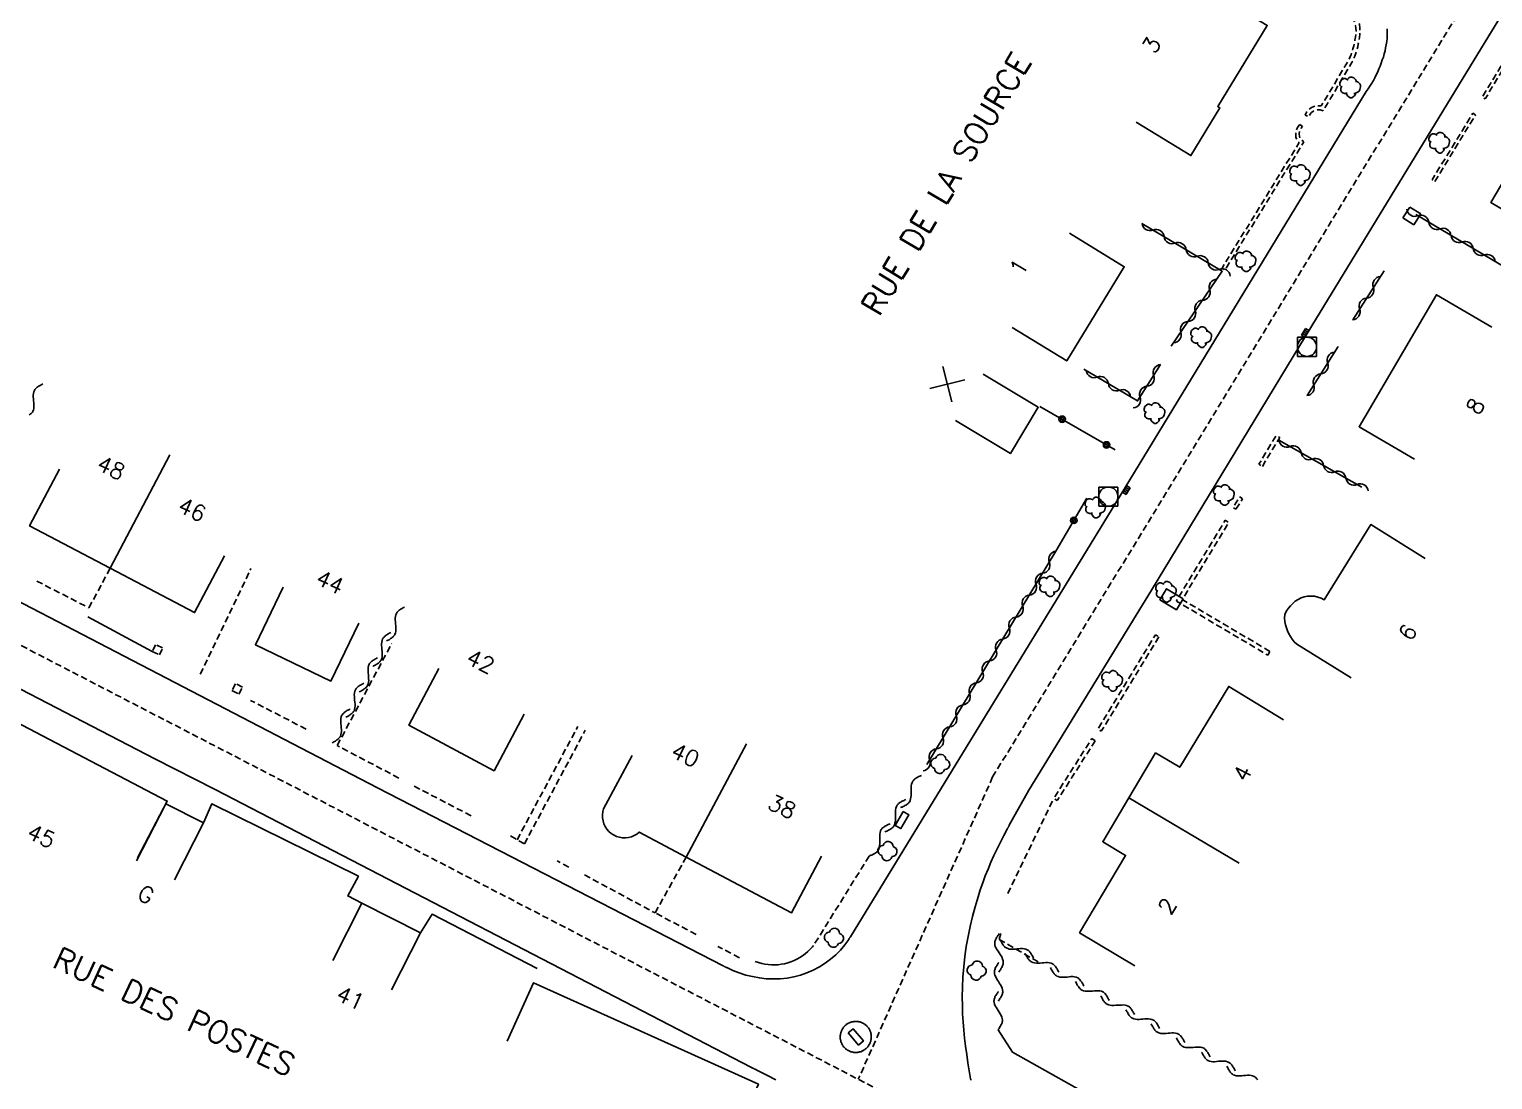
# Model space of a CAD drawing. Header units: millimetres. Extents: x 111999 to 113000, y 130000 to 131000.
# Drawn here: x 112299.9 to 112413.9, y 130718.6 to 130800.5 of the extents above; entities that cross this region are included whole.
import ezdxf
from ezdxf.enums import TextEntityAlignment as Align

# ---------------------------------------------------------------- set-up
doc = ezdxf.new("R2010")
doc.units = ezdxf.units.MM
doc.linetypes.add('DASHED', pattern=[0.75, 0.5, -0.25])
doc.layers.get('0').update_dxf_attribs({"linetype": 'CONTINUOUS'})
for name, color, linetype in [('W0001', 6, 'DASHED'), ('W0008', 7, 'CONTINUOUS'), ('W0100', 7, 'CONTINUOUS'), ('W0112', 1, 'DASHED'), ('W0300', 7, 'CONTINUOUS'), ('W0310', 3, 'CONTINUOUS'), ('W0322', 7, 'CONTINUOUS'), ('W0400', 7, 'CONTINUOUS'), ('W0420', 7, 'CONTINUOUS'), ('W0471', 7, 'CONTINUOUS'), ('W0989', 7, 'CONTINUOUS'), ('W0991', 7, 'CONTINUOUS'), ('W1102', 7, 'CONTINUOUS'), ('W1471', 7, 'CONTINUOUS')]:
    doc.layers.add(name, color=color, linetype=linetype)
doc.styles.get("Standard").update_dxf_attribs({"font": 'romans.shx', "width": 0.85})

# ---------------------------------------------------------------- blocks, each defined once
blk = doc.blocks.new('T300')
for p, q in [((-0.8, 0.51), (-0.86, 0.34)), ((-0.86, 0.34), (-0.86, 0.17)), ((-0.86, 0.17), (-0.74, 0.06)), ((-0.69, 0.63), (-0.8, 0.51)), ((-0.8, -0.06), (-0.74, 0.06)), ((-0.74, 0.06), (-0.69, 0.11)), ((-0.57, 0.69), (-0.69, 0.63)), ((-0.46, 0.69), (-0.57, 0.69)), ((-0.29, 0.63), (-0.46, 0.69)), ((-0.29, 0.63), (-0.17, 0.74)), ((-0.23, 0.57), (-0.29, 0.63)), ((-0.17, 0.74), (-0.06, 0.8)), ((-0.06, 0.8), (0.06, 0.8)), ((0.06, 0.8), (0.23, 0.74)), ((0.23, 0.74), (0.34, 0.63)), ((0.34, 0.63), (0.4, 0.51)), ((0.46, 0.46), (0.34, 0.46)), ((0.4, 0.51), (0.4, 0.46)), ((0.57, 0.4), (0.46, 0.46)), ((0.57, 0.4), (0.69, 0.29)), ((0.69, 0.29), (0.74, 0.17)), ((0.74, 0.06), (0.69, -0.17)), ((0.74, 0.17), (0.74, 0.06)), ((-0.8, -0.17), (-0.8, -0.06)), ((-0.8, -0.23), (-0.8, -0.17)), ((-0.74, -0.34), (-0.8, -0.23)), ((-0.69, -0.4), (-0.74, -0.34)), ((-0.51, -0.46), (-0.69, -0.4)), ((-0.4, -0.46), (-0.51, -0.46)), ((-0.4, -0.46), (-0.34, -0.46)), ((-0.34, -0.46), (-0.34, -0.4)), ((-0.34, -0.51), (-0.34, -0.46)), ((-0.29, -0.63), (-0.34, -0.51)), ((-0.17, -0.74), (-0.29, -0.63)), ((-0.06, -0.8), (-0.17, -0.74)), ((0.06, -0.8), (-0.06, -0.8)), ((0.17, -0.74), (0.06, -0.8)), ((0.23, -0.69), (0.17, -0.74)), ((0.29, -0.46), (0.23, -0.46)), ((0.29, -0.63), (0.23, -0.69)), ((0.46, -0.4), (0.29, -0.46)), ((0.34, -0.51), (0.29, -0.63)), ((0.34, -0.51), (0.34, -0.46)), ((0.57, -0.34), (0.46, -0.4)), ((0.63, -0.29), (0.57, -0.34)), ((0.69, -0.17), (0.63, -0.29))]:
    blk.add_line(p, q)
blk = doc.blocks.new('T420')
for p, q in [((0.75, 0.75), (-0.75, 0.75)), ((-0.75, 0.75), (-0.75, -0.75)), ((0.75, 0.75), (0.75, -0.75)), ((0.75, -0.75), (-0.75, -0.75))]:
    blk.add_line(p, q)
blk.add_ellipse((0, 0), major_axis=(-0.53, 0.53), ratio=1, start_param=3.926991, end_param=10.210176)
blk = doc.blocks.new('T400')
for p, q in [((-0.15, 0.3), (0.15, 0.3)), ((-0.15, -0.25), (-0.15, 0.3)), ((-0.15, 0.15), (0.15, 0.15)), ((-0.15, 0), (0.15, 0)), ((0.15, 0.3), (0.15, -0.25)), ((-0.15, -0.15), (0.15, -0.15)), ((-0.15, -0.25), (-0.15, -0.3)), ((-0.15, -0.3), (0.15, -0.3)), ((0.15, -0.3), (0.15, -0.25))]:
    blk.add_line(p, q)
blk = doc.blocks.new('t112o')
at = {"color": 0, "linetype": 'Continuous'}
for p, q in [((-0.5, 0.5), (0.5, 0.5)), ((-0.5, -0.5), (-0.5, 0.5)), ((0.5, 0.5), (0.5, -0.5)), ((0.5, -0.5), (-0.5, -0.5))]:
    blk.add_line(p, q, dxfattribs=at)
blk = doc.blocks.new('t322o')
at = {"color": 0, "linetype": 'Continuous'}
for radius in [0.25, 0.15]:
    blk.add_circle((0, 0), radius, dxfattribs=at)
blk = doc.blocks.new('t310o')
at = {"color": 0, "linetype": 'Continuous'}
for centre, start, end in [((-0.5, 0.38), 216.8699, 323.1304), ((0.5, -0.37), 36.8699, 143.1303)]:
    blk.add_arc(centre, 0.625, start, end, dxfattribs=at)
blk = doc.blocks.new('t991o')
at = {"color": 0, "linetype": 'Continuous'}
for p, q in [((-1, 1), (1, -1)), ((-1, -1), (1, 1))]:
    blk.add_line(p, q, dxfattribs=at)
blk = doc.blocks.new('T1471')
at = {"color": 0, "linetype": 'Continuous', "flags": 128}
blk.add_lwpolyline([(-0.75, -0.5), (-0.75, 0.5), (0.75, 0.5), (0.75, -0.5), (-0.75, -0.5)], dxfattribs=at)

msp = doc.modelspace()

# ---------------------------------------------------------------- linework, layer by layer
at = {"layer": 'W0001', "flags": 128}
msp.add_lwpolyline([(112374.95, 130742.18), (112389.62, 130766.21), (112404.74, 130791.05), (112417.41, 130811.78), (112442.27, 130852.52), (112448.53, 130862.78), (112469.36, 130896.82), (112481.93, 130917.34), (112503.27, 130952.25), (112507.74, 130959.51), (112526.63, 130989.94)], dxfattribs=at)
at = {"layer": 'W0001'}
for points in [[(112392.73, 130554.25), (112395.04, 130576.34), (112394.35, 130583.61), (112370.95, 130715.27), (112286.64, 130758.95), (112282.95, 130761.11), (112276.27, 130766.22), (112270.86, 130772.28), (112267.79, 130776.66), (112263.16, 130784.36), (112259.31, 130791.52), (112255.21, 130799.69), (112235.75, 130840.39), (112221.2, 130870.65), (112218.48, 130903.62), (112190.9, 130918.82)], [(112374.95, 130742.18), (112364.48, 130718.62)]]:
    msp.add_lwpolyline(points, dxfattribs=at)
at = {"layer": 'W0008', "flags": 128}
for points in [[(112377.78, 130741.15), (112387.32, 130756.75), (112398.9, 130775.81), (112411.9, 130797.13), (112428.06, 130823.59)], [(112405.7, 130800.48), (112405.7, 130800.24), (112405.7, 130799.99), (112405.69, 130799.75), (112405.66, 130799.5), (112405.63, 130799.25), (112405.58, 130799.01), (112405.53, 130798.77), (112405.47, 130798.53), (112405.4, 130798.29), (112405.32, 130798.06), (112405.24, 130797.82), (112405.15, 130797.59), (112405.06, 130797.36), (112404.96, 130797.13), (112404.85, 130796.9), (112404.74, 130796.67), (112404.62, 130796.45), (112404.49, 130796.24), (112404.35, 130796.02), (112404.21, 130795.82), (112404.06, 130795.61), (112384.19, 130762.95), (112372.12, 130743.2)]]:
    msp.add_lwpolyline(points, dxfattribs=at)
at = {"layer": 'W0008'}
for points in [[(112372.12, 130743.2), (112363.87, 130729.73), (112363.85, 130729.71), (112363.84, 130729.69), (112363.82, 130729.66), (112363.81, 130729.64), (112363.8, 130729.62), (112363.78, 130729.6), (112363.77, 130729.58), (112363.75, 130729.55), (112363.73, 130729.53), (112363.73, 130729.51), (112363.43, 130729.09), (112363.09, 130728.69), (112362.72, 130728.31), (112362.32, 130727.97), (112361.89, 130727.66), (112361.45, 130727.38), (112360.97, 130727.12), (112360.48, 130726.91), (112359.98, 130726.74), (112359.46, 130726.6), (112359.46, 130726.6), (112358.93, 130726.51), (112358.39, 130726.45), (112357.85, 130726.44), (112357.31, 130726.46), (112356.77, 130726.52), (112356.24, 130726.62), (112355.72, 130726.74), (112355.2, 130726.91), (112354.7, 130727.09), (112354.23, 130727.32), (112354.2, 130727.34), (112354.17, 130727.34), (112354.14, 130727.36), (112354.12, 130727.38), (112354.09, 130727.39), (112354.06, 130727.4), (112354.03, 130727.41), (112354.01, 130727.43), (112353.98, 130727.45), (112353.95, 130727.46), (112327, 130741.34), (112312.51, 130748.88), (112289.6, 130760.77)], [(112288.75, 130754.43), (112309.65, 130743.6), (112314.36, 130741.2), (112356.17, 130719.54), (112356.22, 130719.52), (112356.26, 130719.49), (112356.3, 130719.47), (112356.35, 130719.45), (112356.4, 130719.42), (112356.45, 130719.4), (112356.49, 130719.38), (112356.53, 130719.35), (112356.58, 130719.33), (112356.62, 130719.3), (112356.62, 130719.3), (112357.34, 130718.94), (112358.05, 130718.57)], [(112373.25, 130718.55), (112373.24, 130718.61), (112373.23, 130718.66), (112373.12, 130719.29), (112373.02, 130719.91), (112372.93, 130720.55), (112372.84, 130721.19), (112372.77, 130721.82), (112372.7, 130722.46), (112372.65, 130723.09), (112372.61, 130723.73), (112372.59, 130724.38), (112372.58, 130725.01), (112372.58, 130725.01), (112372.59, 130725.8), (112372.63, 130726.59), (112372.7, 130727.39), (112372.78, 130728.18), (112372.9, 130728.96), (112373.03, 130729.75), (112373.2, 130730.52), (112373.38, 130731.3), (112373.59, 130732.07), (112373.81, 130732.83), (112373.99, 130733.38), (112374.18, 130733.93), (112374.38, 130734.47), (112374.59, 130735), (112374.82, 130735.53), (112375.05, 130736.06), (112375.3, 130736.59), (112375.55, 130737.1), (112375.81, 130737.61), (112376.09, 130738.12), (112376.09, 130738.12), (112376.1, 130738.15), (112376.12, 130738.18), (112376.13, 130738.21), (112376.15, 130738.24), (112376.17, 130738.27), (112376.19, 130738.3), (112376.2, 130738.33), (112376.22, 130738.36), (112376.23, 130738.39), (112376.25, 130738.42), (112376.25, 130738.42), (112377.78, 130741.15)], [(112363.11, 130722.22), (112363.1, 130722.17), (112363.09, 130722.12), (112363.09, 130722.08), (112363.08, 130722.02), (112363.08, 130721.98), (112363.07, 130721.93), (112363.07, 130721.88), (112363.08, 130721.83), (112363.08, 130721.78), (112363.09, 130721.73), (112363.09, 130721.69), (112363.11, 130721.64), (112363.12, 130721.59), (112363.13, 130721.55), (112363.15, 130721.5), (112363.17, 130721.45), (112363.19, 130721.41), (112363.21, 130721.37), (112363.23, 130721.32), (112363.26, 130721.28), (112363.29, 130721.23), (112363.31, 130721.2), (112363.34, 130721.16), (112363.38, 130721.12), (112363.41, 130721.09), (112363.45, 130721.05), (112363.48, 130721.02), (112363.52, 130720.98), (112363.55, 130720.95), (112363.59, 130720.93), (112363.63, 130720.9), (112363.68, 130720.88), (112363.72, 130720.85), (112363.77, 130720.83), (112363.81, 130720.81), (112363.85, 130720.79), (112363.9, 130720.77), (112363.95, 130720.76), (112363.99, 130720.75), (112364.04, 130720.73), (112364.09, 130720.73), (112364.14, 130720.72), (112364.19, 130720.72), (112364.23, 130720.71), (112364.28, 130720.71), (112364.34, 130720.71), (112364.38, 130720.72), (112364.43, 130720.72), (112364.48, 130720.73), (112364.53, 130720.73), (112364.58, 130720.75), (112364.62, 130720.77), (112364.67, 130720.77), (112364.72, 130720.79), (112364.76, 130720.81), (112364.8, 130720.83), (112364.85, 130720.85), (112364.89, 130720.88), (112364.94, 130720.91), (112364.98, 130720.93), (112365.02, 130720.96), (112365.05, 130720.99), (112365.09, 130721.02), (112365.12, 130721.05), (112365.16, 130721.09), (112365.2, 130721.12), (112365.23, 130721.16), (112365.26, 130721.2), (112365.28, 130721.24), (112365.31, 130721.28), (112365.34, 130721.33), (112365.36, 130721.37), (112365.38, 130721.41), (112365.4, 130721.45), (112365.41, 130721.5), (112365.43, 130721.55), (112365.45, 130721.59), (112365.46, 130721.64), (112365.47, 130721.69), (112365.48, 130721.74), (112365.48, 130721.79), (112365.49, 130721.84), (112365.49, 130721.88), (112365.49, 130721.93), (112365.49, 130721.98), (112365.48, 130722.03), (112365.48, 130722.08), (112365.48, 130722.12), (112365.47, 130722.18), (112365.45, 130722.23), (112365.45, 130722.27), (112365.43, 130722.32), (112365.41, 130722.37), (112365.39, 130722.41), (112365.37, 130722.45), (112365.35, 130722.5), (112365.32, 130722.54), (112365.3, 130722.58), (112365.27, 130722.62), (112365.24, 130722.66), (112365.21, 130722.7), (112365.18, 130722.73), (112365.15, 130722.77), (112365.11, 130722.8), (112365.07, 130722.84), (112365.04, 130722.87), (112365, 130722.9), (112364.96, 130722.93), (112364.91, 130722.95), (112364.88, 130722.98), (112364.83, 130723), (112364.79, 130723.02), (112364.74, 130723.04), (112364.7, 130723.06), (112364.65, 130723.08), (112364.6, 130723.09), (112364.55, 130723.1), (112364.51, 130723.11), (112364.46, 130723.12), (112364.41, 130723.12), (112364.36, 130723.13), (112364.31, 130723.13), (112364.27, 130723.13), (112364.22, 130723.13), (112364.16, 130723.12), (112364.12, 130723.12), (112364.07, 130723.11), (112364.02, 130723.1), (112363.98, 130723.09), (112363.93, 130723.08), (112363.88, 130723.06), (112363.84, 130723.05), (112363.79, 130723.02), (112363.74, 130723.01), (112363.7, 130722.98), (112363.66, 130722.96), (112363.62, 130722.93), (112363.58, 130722.91), (112363.54, 130722.88), (112363.5, 130722.84), (112363.46, 130722.81), (112363.43, 130722.78), (112363.39, 130722.74), (112363.36, 130722.7), (112363.33, 130722.67), (112363.3, 130722.63), (112363.27, 130722.59), (112363.25, 130722.55), (112363.23, 130722.51), (112363.2, 130722.46), (112363.18, 130722.42), (112363.16, 130722.38), (112363.14, 130722.33), (112363.12, 130722.28), (112363.12, 130722.23), (112363.11, 130722.22)], [(112386.87, 130714.91), (112376.49, 130720.74), (112375.37, 130722.47), (112375.37, 130722.47)]]:
    msp.add_lwpolyline(points, dxfattribs=at)
at = {"layer": 'W0100', "flags": 128}
for points in [[(112386.13, 130793.21), (112390.4, 130790.61), (112392.66, 130794.32), (112392.5, 130794.43), (112396.35, 130800.76), (112392.09, 130803.36)], [(112438.27, 130779.2), (112440.96, 130783.42), (112438.46, 130785.01), (112429.6, 130790.39), (112425.19, 130792.97), (112423.72, 130790.45), (112422.53, 130791.14), (112422.3, 130790.71), (112418.64, 130792.83), (112417.23, 130790.48), (112416.22, 130791.08), (112413.77, 130786.96), (112418.07, 130784.4)], [(112376.46, 130777.21), (112380.72, 130774.61), (112385.21, 130781.95), (112380.94, 130784.56)], [(112413.86, 130777.24), (112409.54, 130779.76), (112403.51, 130769.48), (112407.83, 130766.95)], [(112372.05, 130769.96), (112376.34, 130767.39), (112378.5, 130771), (112374.21, 130773.57)], [(112408.67, 130759.22), (112404.42, 130761.85), (112400.8, 130755.99), (112400.55, 130756.11), (112400.29, 130756.2), (112400.03, 130756.26), (112399.76, 130756.28), (112399.49, 130756.27), (112399.23, 130756.22), (112398.99, 130756.13), (112398.76, 130756.01), (112398.54, 130755.87), (112398.34, 130755.71), (112398.16, 130755.53), (112398, 130755.33), (112397.86, 130755.12), (112397.73, 130754.85), (112397.69, 130754.55), (112397.72, 130754.29), (112397.77, 130754.04), (112397.84, 130753.8), (112397.92, 130753.56), (112398.03, 130753.34), (112398.16, 130753.12), (112398.3, 130752.92), (112398.46, 130752.72), (112398.65, 130752.53), (112402.9, 130749.9)], [(112397.62, 130746.64), (112393.35, 130749.24), (112389.53, 130742.94), (112387.65, 130744.06), (112385.56, 130740.56), (112383.53, 130737.13), (112385.31, 130736.07), (112381.72, 130730.03), (112386.02, 130727.47)]]:
    msp.add_lwpolyline(points, dxfattribs=at)
at = {"layer": 'W0100'}
for points in [[(112315.09, 130759.42), (112312.76, 130754.99), (112306.18, 130758.45), (112299.9, 130761.75), (112302.22, 130766.18)], [(112325.55, 130754.16), (112323.38, 130749.65), (112317.49, 130752.48), (112319.66, 130756.98)], [(112286.4, 130747.33), (112288.72, 130751.76), (112298.23, 130746.78), (112310.62, 130740.3), (112308.3, 130735.88)], [(112338.45, 130747.08), (112336.09, 130742.66), (112329.44, 130746.22), (112331.8, 130750.63)], [(112361.62, 130736), (112359.27, 130731.59), (112351.07, 130735.93), (112347.41, 130737.89), (112347.41, 130737.88), (112347.23, 130737.73), (112347.02, 130737.62), (112346.8, 130737.52), (112346.57, 130737.47), (112346.34, 130737.44), (112346.09, 130737.45), (112345.86, 130737.48), (112345.63, 130737.55), (112345.41, 130737.66), (112345.22, 130737.78), (112345.04, 130737.94), (112344.88, 130738.12), (112344.75, 130738.32), (112344.65, 130738.54), (112344.59, 130738.77), (112344.55, 130739), (112344.54, 130739.23), (112344.57, 130739.48), (112344.62, 130739.7), (112346.86, 130743.86)], [(112308.24, 130735.64), (112310.51, 130740.1), (112313.44, 130738.62), (112311.18, 130734.16)], [(112323.53, 130727.89), (112325.8, 130732.35), (112330.36, 130730.04), (112328.1, 130725.58)], [(112354.63, 130713.68), (112356.69, 130718.23), (112339.17, 130726.15), (112337.11, 130721.59)]]:
    msp.add_lwpolyline(points, dxfattribs=at)
at = {"layer": 'W0112', "flags": 128}
for points in [[(112388.81, 130810.6), (112388.96, 130810.84), (112401.32, 130803.3), (112401.52, 130803.16), (112401.71, 130803.02), (112401.9, 130802.87), (112402.07, 130802.71), (112402.24, 130802.54), (112402.4, 130802.36), (112402.56, 130802.18), (112402.71, 130801.99), (112402.84, 130801.79), (112402.95, 130801.61), (112403.03, 130801.42), (112403.1, 130801.21), (112403.17, 130800.99), (112403.22, 130800.76), (112403.26, 130800.54), (112403.27, 130800.31), (112403.25, 130800.09), (112403.22, 130799.85), (112403.19, 130799.62), (112403.15, 130799.38), (112403.09, 130799.15), (112403.03, 130798.93), (112402.96, 130798.7), (112402.88, 130798.48), (112402.79, 130798.26), (112402.7, 130798.05), (112400.56, 130794.48), (112400.52, 130794.49), (112400.18, 130794.49), (112399.86, 130794.39), (112399.6, 130794.2), (112399.41, 130793.98), (112399.31, 130793.76), (112399.6, 130793.63), (112399.68, 130793.81), (112399.81, 130793.97), (112400, 130794.1), (112400.23, 130794.18), (112400.47, 130794.18), (112400.7, 130794.1), (112402.98, 130797.91), (112403.08, 130798.14), (112403.18, 130798.37), (112403.26, 130798.6), (112403.33, 130798.84), (112403.4, 130799.08), (112403.45, 130799.32), (112403.5, 130799.56), (112403.54, 130799.81), (112403.56, 130800.06), (112403.58, 130800.31), (112403.57, 130800.57), (112403.53, 130800.82), (112403.47, 130801.07), (112403.4, 130801.3), (112403.32, 130801.53), (112403.23, 130801.75), (112403.11, 130801.96), (112402.96, 130802.17), (112402.8, 130802.38), (112402.64, 130802.57), (112402.47, 130802.76), (112402.29, 130802.93), (112402.1, 130803.1), (112401.91, 130803.27), (112401.7, 130803.42), (112401.49, 130803.57), (112388.85, 130811.28), (112388.54, 130810.76)], [(112425.06, 130792.75), (112415.48, 130798.59), (112413.33, 130795.02), (112413.11, 130795.15), (112415.4, 130798.94), (112425.19, 130792.97)], [(112409.42, 130788.58), (112412.59, 130793.78), (112412.37, 130793.91), (112409.2, 130788.72)], [(112398.89, 130793.04), (112398.74, 130792.84), (112398.62, 130792.59), (112398.57, 130792.31), (112398.59, 130792.02), (112398.72, 130791.72), (112398.84, 130791.62), (112392.83, 130781.84), (112393.06, 130781.7), (112399.2, 130791.68), (112398.94, 130791.89), (112398.86, 130792.09), (112398.84, 130792.3), (112398.88, 130792.51), (112398.97, 130792.7), (112399.1, 130792.87)], [(112395.97, 130766.38), (112397.32, 130768.64), (112397.05, 130768.8), (112395.7, 130766.55)], [(112393.91, 130763.05), (112394.43, 130763.86), (112394.21, 130764.01), (112393.68, 130763.19)], [(112396.56, 130751.97), (112389.73, 130756.01), (112393.35, 130762.02), (112393.07, 130762.19), (112389.27, 130755.89), (112396.39, 130751.68)], [(112387.91, 130753.1), (112383.42, 130745.76), (112383.15, 130745.92), (112387.64, 130753.26)], [(112382.95, 130745.01), (112379.98, 130740.34), (112379.71, 130740.51), (112382.68, 130745.18)]]:
    msp.add_lwpolyline(points, close=True, dxfattribs=at)
at = {"layer": 'W0112'}
for points in [[(112300.45, 130757.45), (112304.52, 130755.36), (112306.18, 130758.45)], [(112313.2, 130750.19), (112317.15, 130758.42)], [(112310.26, 130752.24), (112309.72, 130752.49), (112309.46, 130751.95), (112310.01, 130751.7), (112310.26, 130752.24)], [(112328.68, 130742.09), (112323.87, 130744.63), (112323.87, 130744.63), (112328.12, 130752.59)], [(112316.48, 130749.17), (112315.95, 130749.45), (112315.67, 130748.91), (112316.2, 130748.64), (112316.48, 130749.17)], [(112321.45, 130745.91), (112317.12, 130748.15)], [(112337.89, 130737.29), (112342.62, 130746.11)], [(112338.46, 130736.97), (112343.2, 130745.82)], [(112334.3, 130739.16), (112329.7, 130741.55)], [(112376.13, 130733.09), (112379.71, 130740.51)], [(112338.46, 130736.97), (112337.32, 130737.61)], [(112351.84, 130729.91), (112348.64, 130731.59), (112348.64, 130731.59), (112351.07, 130735.93)], [(112365.33, 130736.02), (112361, 130729.06), (112360.91, 130728.95), (112360.73, 130728.75), (112360.55, 130728.57), (112360.35, 130728.41), (112360.14, 130728.25), (112359.93, 130728.11), (112359.7, 130727.98), (112359.47, 130727.87), (112359.23, 130727.77), (112358.98, 130727.7), (112358.73, 130727.62), (112358.48, 130727.58), (112358.23, 130727.55), (112357.97, 130727.54), (112357.71, 130727.54), (112357.45, 130727.56), (112357.2, 130727.59), (112356.95, 130727.65), (112356.7, 130727.72), (112356.45, 130727.8)], [(112341.92, 130735.16), (112341.02, 130735.64)], [(112343.14, 130734.55), (112348.64, 130731.59)], [(112355.21, 130728.09), (112353.53, 130728.98)], [(112375.58, 130729.97), (112375.46, 130729.52), (112378.57, 130727.73)]]:
    msp.add_lwpolyline(points, dxfattribs=at)
at = {"layer": 'W0300'}
for centre, radius, start, end in [((112370.9, 130743.55), 0.398, 0, 167.5926), ((112370.52, 130743.24), 0.398, 90, 256.5043), ((112370.82, 130742.85), 0.399, 178.8767, 347.5926), ((112371.21, 130743.16), 0.398, 270, 77.5926), ((112366.8, 130736.76), 0.399, 358.8767, 167.5926), ((112366.41, 130736.45), 0.398, 90, 256.5043), ((112366.71, 130736.05), 0.398, 180, 347.5926), ((112367.1, 130736.37), 0.398, 270, 76.5043), ((112362.23, 130729.69), 0.398, 90, 256.5043), ((112362.62, 130729.99), 0.406, 0, 166.7595), ((112362.54, 130729.3), 0.398, 180, 346.5043), ((112362.93, 130729.6), 0.398, 270, 76.5043), ((112373.75, 130727.44), 0.398, 0, 166.5043), ((112373.36, 130727.13), 0.398, 90, 256.5043), ((112373.66, 130726.74), 0.398, 180, 347.5926), ((112374.05, 130727.05), 0.398, 270, 76.5043)]:
    msp.add_arc(centre, radius, start, end, dxfattribs=at)
at = {"layer": 'W0310', "flags": 128}
for points in [[(112415.84, 130781.34), (112407.93, 130786.01)], [(112386.59, 130785.31), (112392.84, 130781.6), (112388.87, 130775.75)], [(112403.01, 130777.81), (112405.46, 130781.64)], [(112399.45, 130771.91), (112401.89, 130775.74)], [(112388.03, 130774.33), (112386.25, 130771.49), (112382.06, 130773.97)], [(112397.26, 130768.43), (112403.71, 130764.77)], [(112379.88, 130759.78), (112369.82, 130743.16)]]:
    msp.add_lwpolyline(points, dxfattribs=at)
at = {"layer": 'W0310'}
for points in [[(112299.87, 130770.4), (112299.92, 130770.44), (112299.98, 130770.48), (112300.02, 130770.52), (112300.07, 130770.57), (112300.11, 130770.62), (112300.14, 130770.67), (112300.19, 130770.79), (112300.22, 130770.91), (112300.23, 130771.05), (112300.23, 130771.2), (112300.22, 130771.34), (112300.2, 130771.49), (112300.19, 130771.64), (112300.18, 130771.79), (112300.18, 130771.93), (112300.19, 130772.07), (112300.22, 130772.2), (112300.27, 130772.31), (112300.3, 130772.37), (112300.34, 130772.41), (112300.38, 130772.46), (112300.43, 130772.51), (112300.48, 130772.55), (112300.54, 130772.59), (112300.59, 130772.63), (112300.66, 130772.67), (112300.73, 130772.7), (112300.79, 130772.74), (112300.85, 130772.78), (112300.92, 130772.81)], [(112327.71, 130752.78), (112327.77, 130752.81), (112327.84, 130752.85), (112327.91, 130752.88), (112327.97, 130752.92), (112328.03, 130752.97), (112328.09, 130753.01), (112328.15, 130753.05), (112328.2, 130753.09), (112328.24, 130753.13), (112328.29, 130753.19), (112328.33, 130753.23), (112328.36, 130753.29), (112328.41, 130753.41), (112328.43, 130753.53), (112328.45, 130753.67), (112328.44, 130753.81), (112328.43, 130753.96), (112328.41, 130754.11), (112328.41, 130754.26), (112328.39, 130754.41), (112328.39, 130754.55), (112328.4, 130754.69), (112328.43, 130754.81), (112328.48, 130754.93), (112328.51, 130754.98), (112328.55, 130755.03), (112328.59, 130755.08), (112328.64, 130755.12), (112328.69, 130755.17), (112328.74, 130755.21), (112328.8, 130755.25), (112328.87, 130755.29), (112328.93, 130755.32), (112328.99, 130755.36), (112329.06, 130755.39), (112329.12, 130755.43)], [(112326.65, 130750.8), (112326.71, 130750.83), (112326.78, 130750.87), (112326.84, 130750.9), (112326.91, 130750.94), (112326.97, 130750.98), (112327.03, 130751.02), (112327.09, 130751.06), (112327.13, 130751.11), (112327.18, 130751.15), (112327.23, 130751.2), (112327.27, 130751.25), (112327.3, 130751.3), (112327.34, 130751.42), (112327.37, 130751.55), (112327.38, 130751.69), (112327.38, 130751.83), (112327.37, 130751.98), (112327.35, 130752.12), (112327.34, 130752.27), (112327.33, 130752.42), (112327.33, 130752.56), (112327.34, 130752.7), (112327.37, 130752.83), (112327.41, 130752.95), (112327.45, 130753), (112327.48, 130753.05), (112327.53, 130753.09), (112327.58, 130753.14), (112327.62, 130753.19), (112327.68, 130753.23), (112327.74, 130753.27), (112327.8, 130753.3), (112327.87, 130753.34), (112327.93, 130753.38), (112328, 130753.41), (112328.06, 130753.45)], [(112325.59, 130748.81), (112325.65, 130748.84), (112325.72, 130748.88), (112325.79, 130748.92), (112325.84, 130748.95), (112325.91, 130749), (112325.97, 130749.04), (112326.02, 130749.08), (112326.08, 130749.12), (112326.12, 130749.16), (112326.17, 130749.22), (112326.21, 130749.27), (112326.24, 130749.32), (112326.29, 130749.44), (112326.31, 130749.56), (112326.33, 130749.7), (112326.32, 130749.84), (112326.31, 130749.99), (112326.3, 130750.14), (112326.28, 130750.29), (112326.27, 130750.44), (112326.27, 130750.58), (112326.28, 130750.72), (112326.3, 130750.84), (112326.35, 130750.96), (112326.38, 130751.02), (112326.42, 130751.06), (112326.47, 130751.11), (112326.52, 130751.16), (112326.56, 130751.2), (112326.62, 130751.24), (112326.68, 130751.28), (112326.74, 130751.32), (112326.8, 130751.35), (112326.87, 130751.39), (112326.94, 130751.43), (112327, 130751.46)], [(112324.53, 130746.83), (112324.59, 130746.86), (112324.66, 130746.9), (112324.73, 130746.93), (112324.79, 130746.97), (112324.85, 130747.02), (112324.91, 130747.05), (112324.97, 130747.09), (112325.02, 130747.14), (112325.07, 130747.18), (112325.11, 130747.23), (112325.15, 130747.28), (112325.18, 130747.34), (112325.23, 130747.45), (112325.25, 130747.58), (112325.27, 130747.72), (112325.26, 130747.86), (112325.25, 130748.01), (112325.23, 130748.16), (112325.22, 130748.3), (112325.21, 130748.45), (112325.2, 130748.59), (112325.22, 130748.73), (112325.24, 130748.86), (112325.29, 130748.98), (112325.32, 130749.03), (112325.36, 130749.08), (112325.41, 130749.12), (112325.45, 130749.17), (112325.51, 130749.22), (112325.56, 130749.26), (112325.62, 130749.3), (112325.68, 130749.34), (112325.74, 130749.37), (112325.81, 130749.41), (112325.88, 130749.45), (112325.95, 130749.48)], [(112323.47, 130744.84), (112323.53, 130744.88), (112323.6, 130744.91), (112323.66, 130744.95), (112323.73, 130744.98), (112323.79, 130745.03), (112323.85, 130745.07), (112323.91, 130745.11), (112323.95, 130745.16), (112324, 130745.2), (112324.05, 130745.25), (112324.09, 130745.3), (112324.12, 130745.35), (112324.16, 130745.47), (112324.19, 130745.59), (112324.2, 130745.73), (112324.2, 130745.88), (112324.19, 130746.02), (112324.17, 130746.17), (112324.16, 130746.32), (112324.15, 130746.47), (112324.15, 130746.61), (112324.16, 130746.75), (112324.19, 130746.88), (112324.23, 130746.99), (112324.27, 130747.05), (112324.3, 130747.09), (112324.35, 130747.14), (112324.4, 130747.19), (112324.45, 130747.23), (112324.5, 130747.27), (112324.56, 130747.31), (112324.62, 130747.35), (112324.69, 130747.38), (112324.75, 130747.42), (112324.82, 130747.45), (112324.88, 130747.49)], [(112367.78, 130739.79), (112367.85, 130739.82), (112367.91, 130739.84), (112367.98, 130739.88), (112368.05, 130739.91), (112368.12, 130739.95), (112368.18, 130739.98), (112368.23, 130740.02), (112368.29, 130740.05), (112368.34, 130740.09), (112368.39, 130740.14), (112368.43, 130740.19), (112368.47, 130740.23), (112368.52, 130740.34), (112368.56, 130740.47), (112368.58, 130740.6), (112368.59, 130740.74), (112368.59, 130740.89), (112368.59, 130741.04), (112368.59, 130741.2), (112368.59, 130741.34), (112368.61, 130741.48), (112368.63, 130741.62), (112368.67, 130741.75), (112368.73, 130741.86), (112368.77, 130741.91), (112368.8, 130741.95), (112368.85, 130742), (112368.91, 130742.04), (112368.96, 130742.08), (112369.02, 130742.12), (112369.08, 130742.15), (112369.14, 130742.18), (112369.21, 130742.21), (112369.27, 130742.24), (112369.34, 130742.27), (112369.41, 130742.3)], [(112366.55, 130737.91), (112366.62, 130737.94), (112366.7, 130737.97), (112366.76, 130737.99), (112366.84, 130738.03), (112366.89, 130738.06), (112366.95, 130738.09), (112367.02, 130738.13), (112367.07, 130738.17), (112367.12, 130738.21), (112367.17, 130738.25), (112367.21, 130738.3), (112367.25, 130738.35), (112367.3, 130738.46), (112367.34, 130738.59), (112367.37, 130738.73), (112367.38, 130738.87), (112367.38, 130739.02), (112367.38, 130739.16), (112367.38, 130739.31), (112367.38, 130739.46), (112367.38, 130739.6), (112367.41, 130739.74), (112367.45, 130739.87), (112367.5, 130739.98), (112367.54, 130740.02), (112367.58, 130740.07), (112367.62, 130740.12), (112367.68, 130740.16), (112367.73, 130740.2), (112367.79, 130740.23), (112367.85, 130740.27), (112367.91, 130740.3), (112367.98, 130740.33), (112368.05, 130740.36), (112368.12, 130740.39), (112368.19, 130740.42)], [(112365.33, 130736.02), (112365.4, 130736.05), (112365.47, 130736.08), (112365.53, 130736.1), (112365.61, 130736.14), (112365.66, 130736.17), (112365.73, 130736.2), (112365.79, 130736.24), (112365.84, 130736.28), (112365.9, 130736.32), (112365.95, 130736.36), (112365.98, 130736.41), (112366.02, 130736.46), (112366.08, 130736.57), (112366.12, 130736.7), (112366.14, 130736.84), (112366.15, 130736.98), (112366.15, 130737.12), (112366.15, 130737.27), (112366.15, 130737.42), (112366.15, 130737.57), (112366.16, 130737.71), (112366.18, 130737.85), (112366.22, 130737.98), (112366.27, 130738.09), (112366.31, 130738.13), (112366.35, 130738.18), (112366.4, 130738.23), (112366.45, 130738.27), (112366.51, 130738.3), (112366.56, 130738.34), (112366.62, 130738.38), (112366.69, 130738.41), (112366.76, 130738.44), (112366.82, 130738.47), (112366.89, 130738.5), (112366.96, 130738.53)], [(112375.42, 130726.97), (112375.47, 130727.03), (112375.51, 130727.09), (112375.55, 130727.16), (112375.59, 130727.22), (112375.62, 130727.28), (112375.66, 130727.34), (112375.7, 130727.41), (112375.72, 130727.47), (112375.74, 130727.53), (112375.76, 130727.59), (112375.77, 130727.66), (112375.77, 130727.72), (112375.77, 130727.85), (112375.73, 130727.98), (112375.68, 130728.1), (112375.61, 130728.23), (112375.53, 130728.35), (112375.45, 130728.48), (112375.37, 130728.6), (112375.29, 130728.73), (112375.22, 130728.85), (112375.16, 130728.98), (112375.12, 130729.1), (112375.12, 130729.23), (112375.12, 130729.29), (112375.13, 130729.35), (112375.15, 130729.41), (112375.17, 130729.48), (112375.2, 130729.54), (112375.23, 130729.6), (112375.26, 130729.66), (112375.3, 130729.72), (112375.34, 130729.78), (112375.38, 130729.84), (112375.42, 130729.91), (112375.46, 130729.97)], [(112375.52, 130729.52), (112375.55, 130729.45), (112375.59, 130729.39), (112375.63, 130729.33), (112375.66, 130729.26), (112375.7, 130729.2), (112375.74, 130729.13), (112375.78, 130729.08), (112375.82, 130729.02), (112375.87, 130728.98), (112375.91, 130728.93), (112375.96, 130728.89), (112376.02, 130728.86), (112376.13, 130728.81), (112376.25, 130728.77), (112376.39, 130728.77), (112376.53, 130728.77), (112376.68, 130728.77), (112376.83, 130728.78), (112376.98, 130728.8), (112377.12, 130728.81), (112377.27, 130728.81), (112377.41, 130728.8), (112377.53, 130728.77), (112377.65, 130728.72), (112377.7, 130728.69), (112377.75, 130728.65), (112377.8, 130728.6), (112377.84, 130728.55), (112377.88, 130728.5), (112377.92, 130728.45), (112377.96, 130728.38), (112378, 130728.32), (112378.04, 130728.26), (112378.07, 130728.19), (112378.11, 130728.12), (112378.14, 130728.05)], [(112377.48, 130728.42), (112377.52, 130728.35), (112377.55, 130728.29), (112377.59, 130728.23), (112377.62, 130728.16), (112377.66, 130728.1), (112377.7, 130728.04), (112377.74, 130727.98), (112377.78, 130727.93), (112377.83, 130727.88), (112377.88, 130727.84), (112377.92, 130727.8), (112377.98, 130727.77), (112378.09, 130727.72), (112378.22, 130727.69), (112378.36, 130727.67), (112378.5, 130727.67), (112378.65, 130727.68), (112378.8, 130727.7), (112378.95, 130727.7), (112379.09, 130727.71), (112379.23, 130727.71), (112379.38, 130727.7), (112379.5, 130727.66), (112379.62, 130727.62), (112379.67, 130727.59), (112379.72, 130727.55), (112379.77, 130727.5), (112379.81, 130727.45), (112379.85, 130727.4), (112379.89, 130727.34), (112379.93, 130727.28), (112379.97, 130727.23), (112380.01, 130727.16), (112380.04, 130727.09), (112380.08, 130727.03), (112380.11, 130726.96)], [(112375.4, 130724.72), (112375.44, 130724.78), (112375.48, 130724.84), (112375.52, 130724.91), (112375.57, 130724.98), (112375.6, 130725.03), (112375.63, 130725.09), (112375.66, 130725.16), (112375.69, 130725.22), (112375.71, 130725.28), (112375.73, 130725.34), (112375.74, 130725.41), (112375.74, 130725.47), (112375.73, 130725.6), (112375.7, 130725.72), (112375.64, 130725.84), (112375.57, 130725.97), (112375.49, 130726.09), (112375.41, 130726.23), (112375.33, 130726.35), (112375.25, 130726.48), (112375.19, 130726.6), (112375.13, 130726.73), (112375.09, 130726.85), (112375.09, 130726.98), (112375.09, 130727.04), (112375.1, 130727.1), (112375.12, 130727.16), (112375.14, 130727.23), (112375.16, 130727.29), (112375.2, 130727.35), (112375.23, 130727.41), (112375.27, 130727.47), (112375.31, 130727.53), (112375.35, 130727.59), (112375.39, 130727.66), (112375.44, 130727.72)], [(112379.45, 130727.33), (112379.48, 130727.26), (112379.52, 130727.2), (112379.56, 130727.13), (112379.59, 130727.06), (112379.63, 130727), (112379.67, 130726.94), (112379.71, 130726.88), (112379.75, 130726.83), (112379.8, 130726.78), (112379.84, 130726.73), (112379.89, 130726.7), (112379.95, 130726.66), (112380.06, 130726.62), (112380.18, 130726.58), (112380.32, 130726.57), (112380.46, 130726.57), (112380.61, 130726.58), (112380.76, 130726.59), (112380.91, 130726.6), (112381.05, 130726.62), (112381.2, 130726.62), (112381.34, 130726.6), (112381.46, 130726.57), (112381.58, 130726.52), (112381.63, 130726.49), (112381.68, 130726.45), (112381.73, 130726.41), (112381.77, 130726.36), (112381.81, 130726.3), (112381.85, 130726.25), (112381.89, 130726.19), (112381.93, 130726.13), (112381.97, 130726.06), (112382, 130726), (112382.04, 130725.94), (112382.07, 130725.87)], [(112381.41, 130726.23), (112381.45, 130726.16), (112381.48, 130726.09), (112381.52, 130726.03), (112381.55, 130725.96), (112381.59, 130725.91), (112381.63, 130725.84), (112381.67, 130725.79), (112381.71, 130725.73), (112381.76, 130725.69), (112381.8, 130725.64), (112381.85, 130725.6), (112381.91, 130725.57), (112382.02, 130725.52), (112382.15, 130725.49), (112382.29, 130725.48), (112382.43, 130725.48), (112382.58, 130725.49), (112382.73, 130725.5), (112382.88, 130725.52), (112383.02, 130725.52), (112383.17, 130725.52), (112383.3, 130725.51), (112383.43, 130725.48), (112383.55, 130725.43), (112383.6, 130725.4), (112383.65, 130725.36), (112383.7, 130725.31), (112383.74, 130725.27), (112383.78, 130725.21), (112383.82, 130725.16), (112383.86, 130725.09), (112383.89, 130725.03), (112383.93, 130724.97), (112383.96, 130724.9), (112384, 130724.84), (112384.03, 130724.77)], [(112375.37, 130722.47), (112375.41, 130722.53), (112375.45, 130722.59), (112375.49, 130722.66), (112375.54, 130722.73), (112375.57, 130722.78), (112375.6, 130722.84), (112375.63, 130722.91), (112375.66, 130722.97), (112375.68, 130723.03), (112375.7, 130723.09), (112375.71, 130723.16), (112375.71, 130723.22), (112375.7, 130723.35), (112375.66, 130723.47), (112375.61, 130723.59), (112375.54, 130723.72), (112375.46, 130723.84), (112375.38, 130723.98), (112375.3, 130724.1), (112375.22, 130724.23), (112375.16, 130724.35), (112375.1, 130724.48), (112375.06, 130724.6), (112375.05, 130724.73), (112375.06, 130724.79), (112375.07, 130724.85), (112375.09, 130724.91), (112375.11, 130724.98), (112375.13, 130725.04), (112375.16, 130725.1), (112375.2, 130725.16), (112375.24, 130725.22), (112375.28, 130725.28), (112375.32, 130725.34), (112375.36, 130725.41), (112375.41, 130725.47)], [(112383.38, 130725.13), (112383.42, 130725.07), (112383.45, 130724.99), (112383.48, 130724.93), (112383.52, 130724.87), (112383.55, 130724.8), (112383.59, 130724.74), (112383.63, 130724.69), (112383.67, 130724.63), (112383.72, 130724.59), (112383.77, 130724.54), (112383.81, 130724.5), (112383.87, 130724.47), (112383.98, 130724.42), (112384.11, 130724.4), (112384.25, 130724.38), (112384.39, 130724.38), (112384.54, 130724.39), (112384.69, 130724.4), (112384.84, 130724.41), (112384.98, 130724.41), (112385.12, 130724.42), (112385.27, 130724.41), (112385.39, 130724.38), (112385.51, 130724.33), (112385.56, 130724.3), (112385.61, 130724.26), (112385.66, 130724.21), (112385.7, 130724.16), (112385.74, 130724.11), (112385.78, 130724.05), (112385.82, 130723.99), (112385.86, 130723.94), (112385.9, 130723.87), (112385.93, 130723.8), (112385.97, 130723.74), (112386, 130723.67)], [(112385.34, 130724.03), (112385.38, 130723.96), (112385.41, 130723.9), (112385.45, 130723.84), (112385.48, 130723.77), (112385.52, 130723.71), (112385.56, 130723.65), (112385.6, 130723.59), (112385.64, 130723.54), (112385.69, 130723.49), (112385.73, 130723.45), (112385.78, 130723.41), (112385.84, 130723.38), (112385.95, 130723.32), (112386.08, 130723.3), (112386.22, 130723.28), (112386.36, 130723.29), (112386.51, 130723.3), (112386.66, 130723.3), (112386.8, 130723.32), (112386.95, 130723.33), (112387.1, 130723.33), (112387.23, 130723.31), (112387.36, 130723.28), (112387.48, 130723.23), (112387.53, 130723.2), (112387.58, 130723.16), (112387.62, 130723.12), (112387.67, 130723.07), (112387.71, 130723.02), (112387.75, 130722.96), (112387.79, 130722.9), (112387.82, 130722.84), (112387.86, 130722.77), (112387.89, 130722.7), (112387.93, 130722.64), (112387.96, 130722.57)], [(112387.31, 130722.94), (112387.34, 130722.87), (112387.38, 130722.8), (112387.42, 130722.74), (112387.45, 130722.68), (112387.48, 130722.62), (112387.52, 130722.55), (112387.56, 130722.5), (112387.6, 130722.45), (112387.65, 130722.4), (112387.7, 130722.35), (112387.74, 130722.31), (112387.8, 130722.28), (112387.91, 130722.23), (112388.05, 130722.2), (112388.18, 130722.2), (112388.32, 130722.2), (112388.47, 130722.2), (112388.62, 130722.21), (112388.77, 130722.22), (112388.91, 130722.23), (112389.05, 130722.23), (112389.2, 130722.21), (112389.32, 130722.18), (112389.44, 130722.13), (112389.49, 130722.1), (112389.54, 130722.06), (112389.59, 130722.02), (112389.63, 130721.97), (112389.67, 130721.91), (112389.71, 130721.86), (112389.75, 130721.8), (112389.79, 130721.74), (112389.83, 130721.67), (112389.86, 130721.61), (112389.9, 130721.55), (112389.93, 130721.48)], [(112389.27, 130721.84), (112389.3, 130721.77), (112389.34, 130721.71), (112389.38, 130721.65), (112389.41, 130721.58), (112389.45, 130721.52), (112389.49, 130721.45), (112389.53, 130721.4), (112389.57, 130721.34), (112389.62, 130721.3), (112389.66, 130721.25), (112389.71, 130721.21), (112389.77, 130721.18), (112389.88, 130721.13), (112390, 130721.09), (112390.14, 130721.09), (112390.28, 130721.09), (112390.43, 130721.09), (112390.58, 130721.1), (112390.73, 130721.12), (112390.88, 130721.13), (112391.02, 130721.13), (112391.16, 130721.12), (112391.28, 130721.09), (112391.4, 130721.04), (112391.45, 130721.01), (112391.5, 130720.97), (112391.55, 130720.92), (112391.59, 130720.88), (112391.63, 130720.82), (112391.67, 130720.77), (112391.71, 130720.7), (112391.75, 130720.64), (112391.79, 130720.58), (112391.82, 130720.51), (112391.86, 130720.45), (112391.89, 130720.38)], [(112391.23, 130720.74), (112391.27, 130720.67), (112391.3, 130720.61), (112391.34, 130720.55), (112391.38, 130720.48), (112391.41, 130720.42), (112391.45, 130720.36), (112391.49, 130720.3), (112391.53, 130720.25), (112391.58, 130720.2), (112391.62, 130720.16), (112391.67, 130720.12), (112391.73, 130720.09), (112391.84, 130720.04), (112391.97, 130720.01), (112392.11, 130719.99), (112392.25, 130719.99), (112392.4, 130720), (112392.55, 130720.02), (112392.7, 130720.02), (112392.84, 130720.03), (112392.98, 130720.03), (112393.12, 130720.02), (112393.25, 130719.98), (112393.37, 130719.94), (112393.42, 130719.91), (112393.47, 130719.87), (112393.52, 130719.82), (112393.56, 130719.77), (112393.6, 130719.72), (112393.64, 130719.66), (112393.68, 130719.6), (112393.72, 130719.55), (112393.76, 130719.48), (112393.79, 130719.41), (112393.83, 130719.35), (112393.86, 130719.28)], [(112393.2, 130719.65), (112393.23, 130719.58), (112393.27, 130719.52), (112393.31, 130719.45), (112393.34, 130719.38), (112393.38, 130719.32), (112393.42, 130719.26), (112393.46, 130719.2), (112393.5, 130719.15), (112393.55, 130719.1), (112393.59, 130719.05), (112393.64, 130719.02), (112393.7, 130718.98), (112393.81, 130718.94), (112393.93, 130718.9), (112394.07, 130718.89), (112394.21, 130718.89), (112394.36, 130718.9), (112394.51, 130718.91), (112394.66, 130718.92), (112394.8, 130718.94), (112394.95, 130718.94), (112395.09, 130718.92), (112395.21, 130718.89), (112395.33, 130718.84), (112395.38, 130718.81), (112395.43, 130718.77), (112395.48, 130718.73), (112395.52, 130718.68), (112395.56, 130718.62), (112395.6, 130718.57)]]:
    msp.add_lwpolyline(points, dxfattribs=at)
at = {"layer": 'W0322', "flags": 128}
for points in [[(112378.63, 130771.06), (112384.51, 130767.67)], [(112382.29, 130763.91), (112379.88, 130759.78)]]:
    msp.add_lwpolyline(points, dxfattribs=at)
at = {"layer": 'W0322'}
for points in [[(112309.46, 130751.95), (112304.43, 130754.66)], [(112313.44, 130738.62), (112314.1, 130740.09), (112325.52, 130734.45), (112324.69, 130732.91), (112325.8, 130732.35)], [(112330.36, 130730.04), (112331.27, 130731.48), (112339.45, 130727.26)]]:
    msp.add_lwpolyline(points, dxfattribs=at)
at = {"layer": 'W0471'}
for points in [[(112367.98, 130739.49), (112368.41, 130739.24), (112367.8, 130738.16), (112367.36, 130738.41), (112367.98, 130739.49)], [(112363.69, 130722.23), (112364.07, 130722.56), (112364.88, 130721.61), (112364.5, 130721.28), (112363.69, 130722.23)]]:
    msp.add_lwpolyline(points, dxfattribs=at)
at = {"layer": 'W1102'}
for points in [[(112310.83, 130767.3), (112306.18, 130758.45)], [(112355.77, 130744.76), (112351.07, 130735.93)]]:
    msp.add_lwpolyline(points, dxfattribs=at)
at = {"layer": 'W1102', "flags": 128}
msp.add_lwpolyline([(112385.56, 130740.56), (112394.16, 130735.46)], dxfattribs=at)

# ---------------------------------------------------------------- block references
at = {"layer": 'W0112', "rotation": 148.0314033157235}
msp.add_blockref('t112o', (112407.62, 130785.91), dxfattribs=at)
at = {"layer": 'W0300'}
for p in [(112402.88, 130795.92), (112409.81, 130791.61), (112398.96, 130789.09), (112394.72, 130782.37), (112391.26, 130776.46), (112387.62, 130770.54), (112393.03, 130764.16), (112383.01, 130763.18), (112379.44, 130757.04), (112388.52, 130756.61), (112384.32, 130749.67)]:
    msp.add_blockref('T300', p, dxfattribs=at)
at = {"layer": 'W0310'}
for p, rotation in [((112408.09, 130785.92), 149.4345550577008), ((112387.45, 130784.8), 329.2351615237941), ((112409.81, 130784.9), 149.4345550577008), ((112389.17, 130783.78), 329.2351615237941), ((112411.54, 130783.88), 149.4345550577008), ((112390.89, 130782.76), 329.2351615237941), ((112413.26, 130782.87), 149.4345550577008), ((112392.61, 130781.73), 329.2351615237941), ((112391.86, 130780.16), 235.8148950769792), ((112404.63, 130780.34), 57.33401622753114), ((112390.74, 130778.51), 235.8148950769792), ((112403.55, 130778.65), 57.33401622753114), ((112389.61, 130776.85), 235.8148950769792), ((112401.06, 130774.44), 57.48225105384369), ((112383.11, 130773.35), 149.3580897750571), ((112387.5, 130773.48), 237.9248073904473), ((112399.98, 130772.75), 57.48225105384369), ((112384.83, 130772.33), 149.3580897750571), ((112386.44, 130771.79), 237.9248073904473), ((112398.13, 130767.93), 330.3971656251423), ((112399.87, 130766.95), 330.3971656251423), ((112401.61, 130765.96), 330.3971656251423), ((112403.35, 130764.97), 330.3971656251423), ((112379.36, 130758.92), 238.8195439346246), ((112378.33, 130757.21), 238.8195439346246), ((112377.29, 130755.5), 238.8195439346246), ((112376.25, 130753.79), 238.8195439346246), ((112375.22, 130752.08), 238.8195439346246), ((112374.18, 130750.37), 238.8195439346246), ((112373.15, 130748.66), 238.8195439346246), ((112372.11, 130746.94), 238.8195439346246), ((112371.08, 130745.23), 238.8195439346246), ((112370.04, 130743.52), 238.8195439346246)]:
    msp.add_blockref('t310o', p, dxfattribs=dict(at, rotation=rotation))
at = {"layer": 'W0322'}
for p, rotation in [((112380.37, 130770.06), 329.9884103707058), ((112383.83, 130768.06), 329.9884103707058), ((112381.28, 130762.18), 239.7101248333621)]:
    msp.add_blockref('t322o', p, dxfattribs=dict(at, rotation=rotation))
at = {"layer": 'W0400'}
for p, rotation in [((112399.31, 130776.8), 148.6143126286102), ((112385.38, 130764.53), 328.6846778195027)]:
    msp.add_blockref('T400', p, dxfattribs=dict(at, rotation=rotation))
at = {"layer": 'W0420'}
for p in [(112399.45, 130775.71), (112383.97, 130764.03)]:
    msp.add_blockref('T420', p, dxfattribs=at)
at = {"layer": 'W0991', "rotation": 59.05566208273845}
msp.add_blockref('t991o', (112371.42, 130772.79), dxfattribs=at)
at = {"layer": 'W1471', "rotation": 148.7445718022854}
msp.add_blockref('T1471', (112388.89, 130756.03), dxfattribs=at)

# ---------------------------------------------------------------- texts
at = {"layer": 'W0989'}
for s, rotation, p in [('RUE DE LA SOURCE', 59.1615, (112371.31, 130788.41)), ('RUE DES POSTES', 335, (112311.18, 130723.9))]:
    msp.add_text(s, height=1.75, rotation=rotation, dxfattribs=at).set_placement(p, align=Align.MIDDLE)
at = {"layer": 'W0991'}
for s, rotation, p in [('3', 59.6156, (112387.34, 130799.23)), ('1', 58.6196, (112376.99, 130781.92)), ('8', 59.6158, (112412.57, 130771.08)), ('48', 335, (112306.25, 130766.28)), ('46', 335, (112312.56, 130763.02)), ('44', 335, (112323.32, 130757.37)), ('6', 56.8863, (112407.3, 130753.46)), ('42', 335, (112335.05, 130751.18)), ('40', 335, (112351, 130743.89)), ('4', 62.7819, (112394.42, 130742.47)), ('38', 335, (112358.54, 130739.87)), ('45', 335, (112300.81, 130737.58)), ('G', 335, (112308.97, 130733.02)), ('2', 58.1135, (112388.56, 130732.12)), ('41', 335, (112324.91, 130724.95))]:
    msp.add_text(s, height=1.25, rotation=rotation, dxfattribs=at).set_placement(p, align=Align.MIDDLE)

doc.saveas('drawing.dxf')
